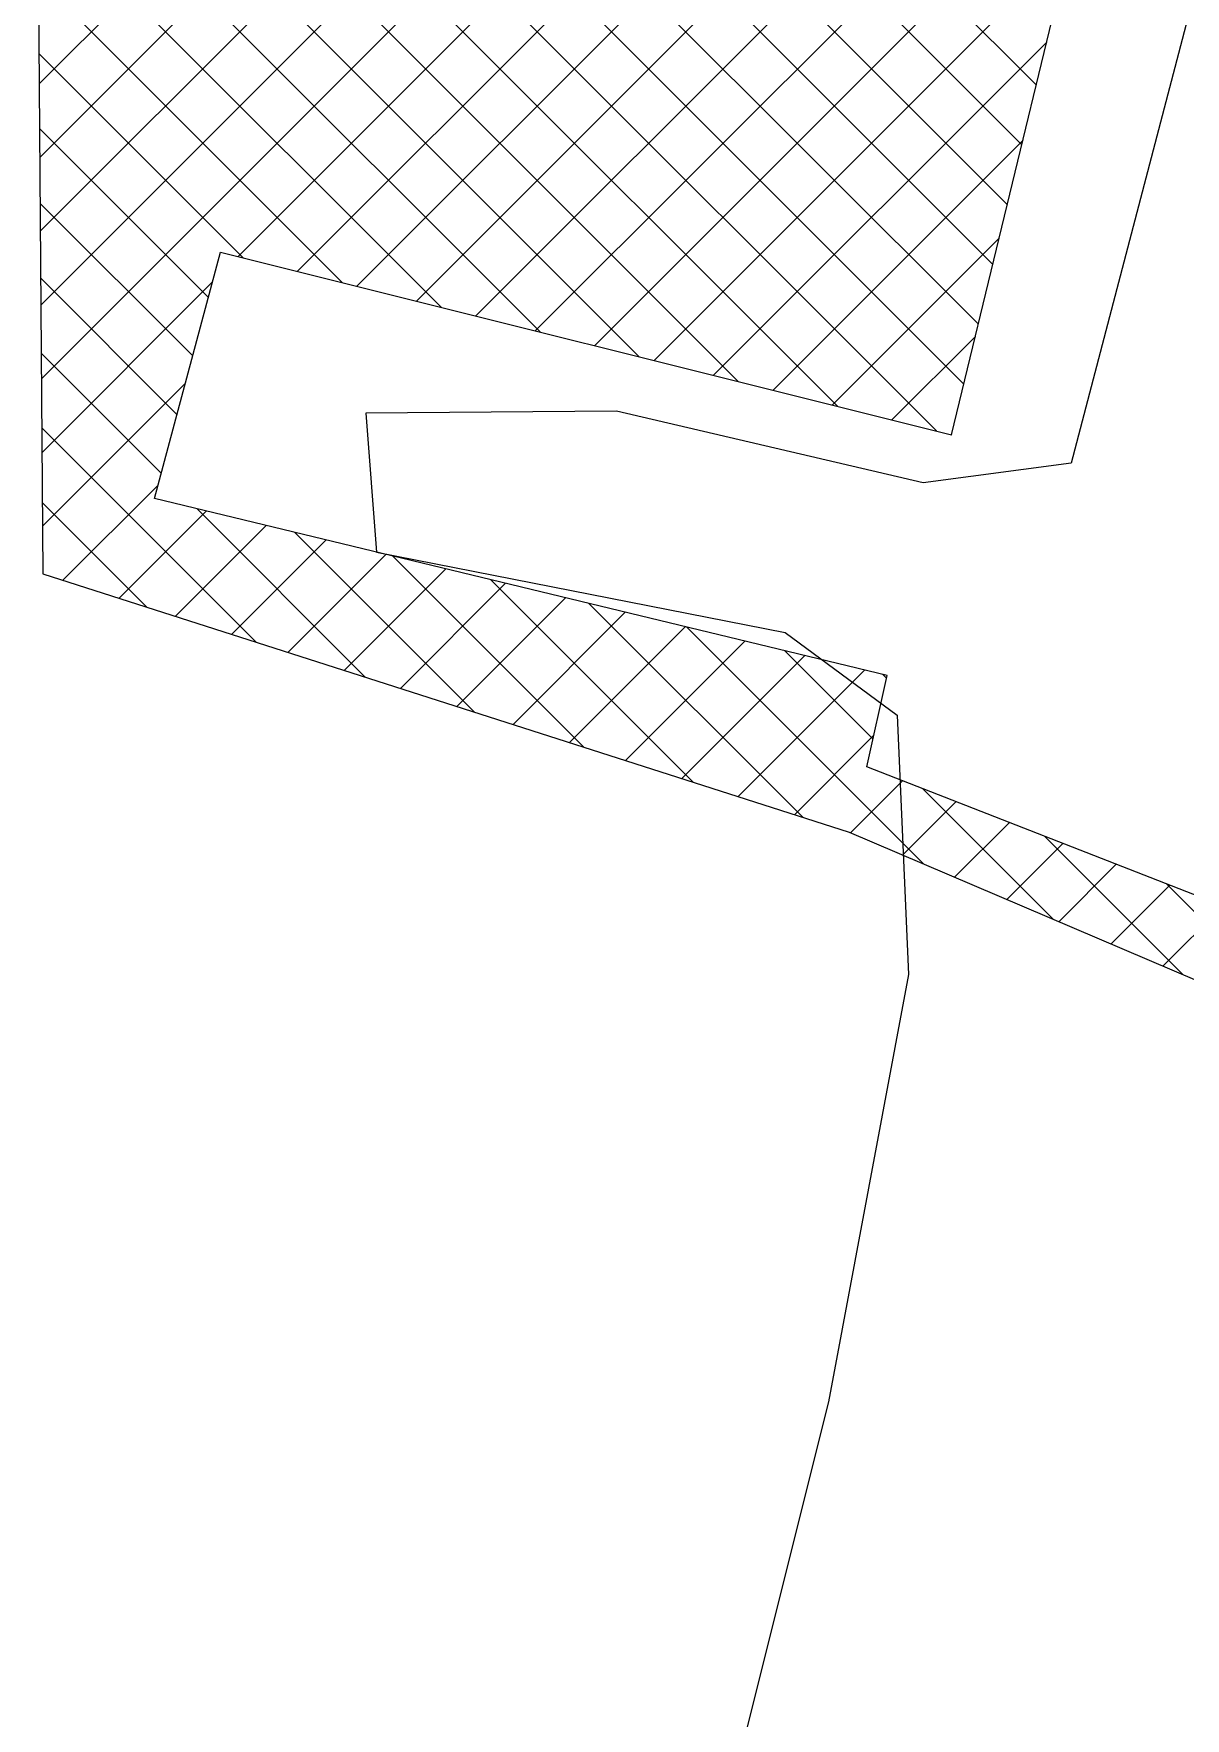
# Model space of a CAD drawing. Header units: metres. Extents: x 267365 to 277461, y 2088854 to 2108025.
# Drawn here: x 273201.4 to 273479.8, y 2097326.3 to 2097733.5 of the extents above; entities that cross this region are included whole.
import ezdxf

# ---------------------------------------------------------------- set-up
doc = ezdxf.new("R2010")
doc.units = ezdxf.units.M
doc.layers.add('HARBOUR', color=1, linetype='Continuous')
doc.layers.add('village', color=3, linetype='Continuous')

msp = doc.modelspace()

# ---------------------------------------------------------------- linework, layer by layer
at = {"layer": 'HARBOUR', "linetype": 'Continuous'}
for p, q in [((273202.71, 2097721.34), (273519.68, 2098038.32)), ((273202.71, 2097721.34), (273519.68, 2098038.32)), ((273202.84, 2097703.52), (273513.86, 2098014.54)), ((273202.84, 2097703.52), (273513.86, 2098014.54)), ((273202.98, 2097685.7), (273508.05, 2097990.76)), ((273202.98, 2097685.7), (273508.05, 2097990.76)), ((273203.12, 2097667.87), (273502.23, 2097966.99)), ((273203.12, 2097667.87), (273502.23, 2097966.99)), ((273443.75, 2097721.03), (273213.78, 2097951.01)), ((273443.75, 2097721.03), (273213.78, 2097951.01)), ((273203.25, 2097650.05), (273496.42, 2097943.21)), ((273203.25, 2097650.05), (273496.42, 2097943.21)), ((273440.25, 2097706.58), (273210.56, 2097936.26)), ((273440.25, 2097706.58), (273210.56, 2097936.26)), ((273436.74, 2097692.12), (273207.35, 2097921.52)), ((273436.74, 2097692.12), (273207.35, 2097921.52)), ((273250.78, 2097679.61), (273481.75, 2097910.58)), ((273250.78, 2097679.61), (273481.75, 2097910.58)), ((273433.24, 2097677.67), (273204.13, 2097906.78)), ((273433.24, 2097677.67), (273204.13, 2097906.78)), ((273429.73, 2097663.21), (273201.4, 2097891.55)), ((273429.73, 2097663.21), (273201.4, 2097891.55)), ((273265.15, 2097676.02), (273477.2, 2097888.08)), ((273265.15, 2097676.02), (273477.2, 2097888.08)), ((273426.23, 2097648.76), (273201.54, 2097873.45)), ((273426.23, 2097648.76), (273201.54, 2097873.45)), ((273279.52, 2097672.43), (273473.6, 2097866.51)), ((273279.52, 2097672.43), (273473.6, 2097866.51)), ((273419.59, 2097637.44), (273201.67, 2097855.35)), ((273419.59, 2097637.44), (273201.67, 2097855.35)), ((273293.89, 2097668.84), (273475.02, 2097849.97)), ((273293.89, 2097668.84), (273475.02, 2097849.97)), ((273395.65, 2097643.42), (273201.81, 2097837.25)), ((273395.65, 2097643.42), (273201.81, 2097837.25)), ((273308.26, 2097665.25), (273469.27, 2097826.26)), ((273308.26, 2097665.25), (273469.27, 2097826.26)), ((273371.7, 2097649.4), (273201.95, 2097819.15)), ((273371.7, 2097649.4), (273201.95, 2097819.15)), ((273347.76, 2097655.38), (273202.09, 2097801.05)), ((273347.76, 2097655.38), (273202.09, 2097801.05)), ((273322.63, 2097661.66), (273463.52, 2097802.55)), ((273322.63, 2097661.66), (273463.52, 2097802.55)), ((273323.82, 2097661.36), (273202.23, 2097782.95)), ((273323.82, 2097661.36), (273202.23, 2097782.95)), ((273337, 2097658.07), (273457.77, 2097778.84)), ((273337, 2097658.07), (273457.77, 2097778.84)), ((273299.88, 2097667.35), (273202.37, 2097764.85)), ((273299.88, 2097667.35), (273202.37, 2097764.85)), ((273351.37, 2097654.48), (273452.02, 2097755.13)), ((273351.37, 2097654.48), (273452.02, 2097755.13)), ((273275.93, 2097673.33), (273202.51, 2097746.75)), ((273275.93, 2097673.33), (273202.51, 2097746.75)), ((273251.99, 2097679.31), (273202.65, 2097728.65)), ((273251.99, 2097679.31), (273202.65, 2097728.65)), ((273365.74, 2097650.89), (273446.27, 2097731.42)), ((273365.74, 2097650.89), (273446.27, 2097731.42)), ((273243.62, 2097669.72), (273202.79, 2097710.55)), ((273243.62, 2097669.72), (273202.79, 2097710.55)), ((273380.11, 2097647.3), (273440.52, 2097707.71)), ((273380.11, 2097647.3), (273440.52, 2097707.71)), ((273239.82, 2097655.56), (273202.93, 2097692.45)), ((273239.82, 2097655.56), (273202.93, 2097692.45)), ((273394.48, 2097643.71), (273434.77, 2097684)), ((273394.48, 2097643.71), (273434.77, 2097684)), ((273236.01, 2097641.4), (273203.07, 2097674.35)), ((273236.01, 2097641.4), (273203.07, 2097674.35)), ((273203.39, 2097632.23), (273244.62, 2097673.45)), ((273203.39, 2097632.23), (273244.62, 2097673.45)), ((273408.85, 2097640.12), (273429.03, 2097660.29)), ((273408.85, 2097640.12), (273429.03, 2097660.29)), ((273232.21, 2097627.25), (273203.21, 2097656.25)), ((273232.21, 2097627.25), (273203.21, 2097656.25)), ((273203.53, 2097614.4), (273238.03, 2097648.9)), ((273203.53, 2097614.4), (273238.03, 2097648.9)), ((273255.07, 2097586.43), (273203.35, 2097638.15)), ((273255.07, 2097586.43), (273203.35, 2097638.15)), ((273423.22, 2097636.53), (273423.28, 2097636.58)), ((273423.22, 2097636.53), (273423.28, 2097636.58)), ((273208.46, 2097601.37), (273231.44, 2097624.35)), ((273208.46, 2097601.37), (273231.44, 2097624.35)), ((273228.63, 2097594.9), (273203.49, 2097620.05)), ((273228.63, 2097594.9), (273203.49, 2097620.05)), ((273222.06, 2097597.01), (273243.13, 2097618.09)), ((273222.06, 2097597.01), (273243.13, 2097618.09)), ((273281.51, 2097577.95), (273240.81, 2097618.65)), ((273281.51, 2097577.95), (273240.81, 2097618.65)), ((273235.66, 2097592.65), (273257.6, 2097614.59)), ((273235.66, 2097592.65), (273257.6, 2097614.59)), ((273249.26, 2097588.29), (273272.06, 2097611.09)), ((273249.26, 2097588.29), (273272.06, 2097611.09)), ((273307.95, 2097569.47), (273264.5, 2097612.92)), ((273307.95, 2097569.47), (273264.5, 2097612.92)), ((273262.86, 2097583.93), (273286.53, 2097607.6)), ((273262.86, 2097583.93), (273286.53, 2097607.6)), ((273334.39, 2097560.99), (273288.18, 2097607.2)), ((273334.39, 2097560.99), (273288.18, 2097607.2)), ((273276.46, 2097579.57), (273300.99, 2097604.1)), ((273276.46, 2097579.57), (273300.99, 2097604.1)), ((273290.06, 2097575.21), (273315.45, 2097600.6)), ((273290.06, 2097575.21), (273315.45, 2097600.6)), ((273360.82, 2097552.52), (273311.87, 2097601.47)), ((273360.82, 2097552.52), (273311.87, 2097601.47)), ((273303.66, 2097570.85), (273329.92, 2097597.11)), ((273303.66, 2097570.85), (273329.92, 2097597.11)), ((273317.26, 2097566.49), (273344.38, 2097593.61)), ((273317.26, 2097566.49), (273344.38, 2097593.61)), ((273387.26, 2097544.04), (273335.56, 2097595.74)), ((273387.26, 2097544.04), (273335.56, 2097595.74)), ((273330.86, 2097562.12), (273358.85, 2097590.11)), ((273330.86, 2097562.12), (273358.85, 2097590.11)), ((273416.53, 2097532.74), (273359.24, 2097590.02)), ((273416.53, 2097532.74), (273359.24, 2097590.02)), ((273344.46, 2097557.76), (273373.31, 2097586.62)), ((273344.46, 2097557.76), (273373.31, 2097586.62)), ((273358.06, 2097553.4), (273387.77, 2097583.12)), ((273358.06, 2097553.4), (273387.77, 2097583.12)), ((273404.24, 2097562.98), (273382.93, 2097584.29)), ((273404.24, 2097562.98), (273382.93, 2097584.29)), ((273371.66, 2097549.04), (273402.24, 2097579.62)), ((273371.66, 2097549.04), (273402.24, 2097579.62)), ((273407.52, 2097577.66), (273406.62, 2097578.57)), ((273407.52, 2097577.66), (273406.62, 2097578.57)), ((273385.26, 2097544.68), (273404.44, 2097563.86)), ((273385.26, 2097544.68), (273404.44, 2097563.86)), ((273398.83, 2097540.29), (273411.39, 2097552.86)), ((273398.83, 2097540.29), (273411.39, 2097552.86)), ((273447.86, 2097519.36), (273416.27, 2097550.95)), ((273447.86, 2097519.36), (273416.27, 2097550.95)), ((273411.41, 2097534.92), (273424.31, 2097547.81)), ((273411.41, 2097534.92), (273424.31, 2097547.81)), ((273424, 2097529.54), (273437.23, 2097542.77)), ((273424, 2097529.54), (273437.23, 2097542.77)), ((273436.59, 2097524.17), (273450.14, 2097537.73)), ((273436.59, 2097524.17), (273450.14, 2097537.73)), ((273479.2, 2097505.98), (273445.73, 2097539.45)), ((273479.2, 2097505.98), (273445.73, 2097539.45)), ((273449.17, 2097518.8), (273463.06, 2097532.68)), ((273449.17, 2097518.8), (273463.06, 2097532.68)), ((273461.76, 2097513.42), (273475.98, 2097527.64)), ((273461.76, 2097513.42), (273475.98, 2097527.64)), ((273510.54, 2097492.6), (273475.2, 2097527.94)), ((273510.54, 2097492.6), (273475.2, 2097527.94)), ((273474.35, 2097508.05), (273488.89, 2097522.6)), ((273474.35, 2097508.05), (273488.89, 2097522.6))]:
    msp.add_line(p, q, dxfattribs=at)
at = {"layer": 'HARBOUR'}
for p, q in [((273201.38, 2097894.16), (273203.62, 2097602.93)), ((273201.38, 2097894.16), (273203.62, 2097602.93)), ((273423.26, 2097636.52), (273478.97, 2097866.25)), ((273423.26, 2097636.52), (273478.97, 2097866.25)), ((273230.57, 2097621.12), (273246.55, 2097680.67)), ((273230.57, 2097621.12), (273246.55, 2097680.67)), ((273246.55, 2097680.67), (273423.26, 2097636.52)), ((273246.55, 2097680.67), (273423.26, 2097636.52)), ((273407.67, 2097578.31), (273230.57, 2097621.12)), ((273407.67, 2097578.31), (273230.57, 2097621.12)), ((273203.62, 2097602.93), (273398.46, 2097540.45)), ((273203.62, 2097602.93), (273398.46, 2097540.45)), ((273402.73, 2097556.24), (273407.67, 2097578.31)), ((273402.73, 2097556.24), (273407.67, 2097578.31)), ((273558.22, 2097495.53), (273402.73, 2097556.24)), ((273558.22, 2097495.53), (273402.73, 2097556.24)), ((273398.46, 2097540.45), (273528.17, 2097485.08)), ((273398.46, 2097540.45), (273528.17, 2097485.08))]:
    msp.add_line(p, q, dxfattribs=at)
at = {"layer": 'village', "color": 3}
for p, q in [((273502.22, 2097820.58), (273452.19, 2097629.66)), ((273342.23, 2097642.23), (273281.69, 2097641.74)), ((273416.36, 2097624.87), (273342.23, 2097642.23)), ((273281.69, 2097641.74), (273284.21, 2097608.1)), ((273452.19, 2097629.66), (273416.36, 2097624.87)), ((273284.21, 2097608.1), (273383.02, 2097588.75)), ((273383.02, 2097588.75), (273410.08, 2097568.76)), ((273410.08, 2097568.76), (273412.84, 2097506.02)), ((273412.84, 2097506.02), (273393.47, 2097402.76)), ((273393.47, 2097402.76), (273345.69, 2097211.85))]:
    msp.add_line(p, q, dxfattribs=at)

doc.saveas('drawing.dxf')
